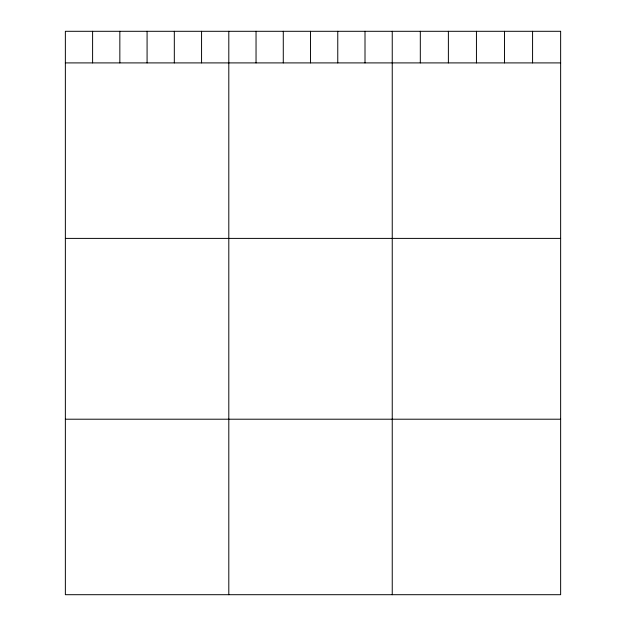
<?xml version="1.0" encoding="UTF-8"?>
<svg xmlns="http://www.w3.org/2000/svg" width="626" height="626" viewBox="0 0 626 626"><rect width="100%" height="100%" fill="white"/><g stroke="black" fill="none" stroke-linecap="round" stroke-linejoin="round"><path stroke-width="0.94" d="M65.362 62.905L560.638 62.905M65.362 238.396L560.638 238.396M65.362 419.209L560.638 419.209M532.577 31.3L532.577 62.905M504.509 31.3L504.509 62.905M476.441 31.3L476.441 62.905M448.38 31.3L448.38 62.905M420.312 31.3L420.312 62.905M392.244 31.3L392.244 594.7M365.005 31.3L365.005 62.905M337.766 31.3L337.766 62.905M310.527 31.3L310.527 62.905M283.281 31.3L283.281 62.905M256.042 31.3L256.042 62.905M228.803 31.3L228.803 594.7M201.564 31.3L201.564 62.905M174.318 31.3L174.318 62.905M147.079 31.3L147.079 62.905M119.84 31.3L119.84 62.905M92.601 31.3L92.601 62.905M560.638 31.3L65.362 31.3L65.362 594.7L560.638 594.7L560.638 31.3"/></g></svg>
